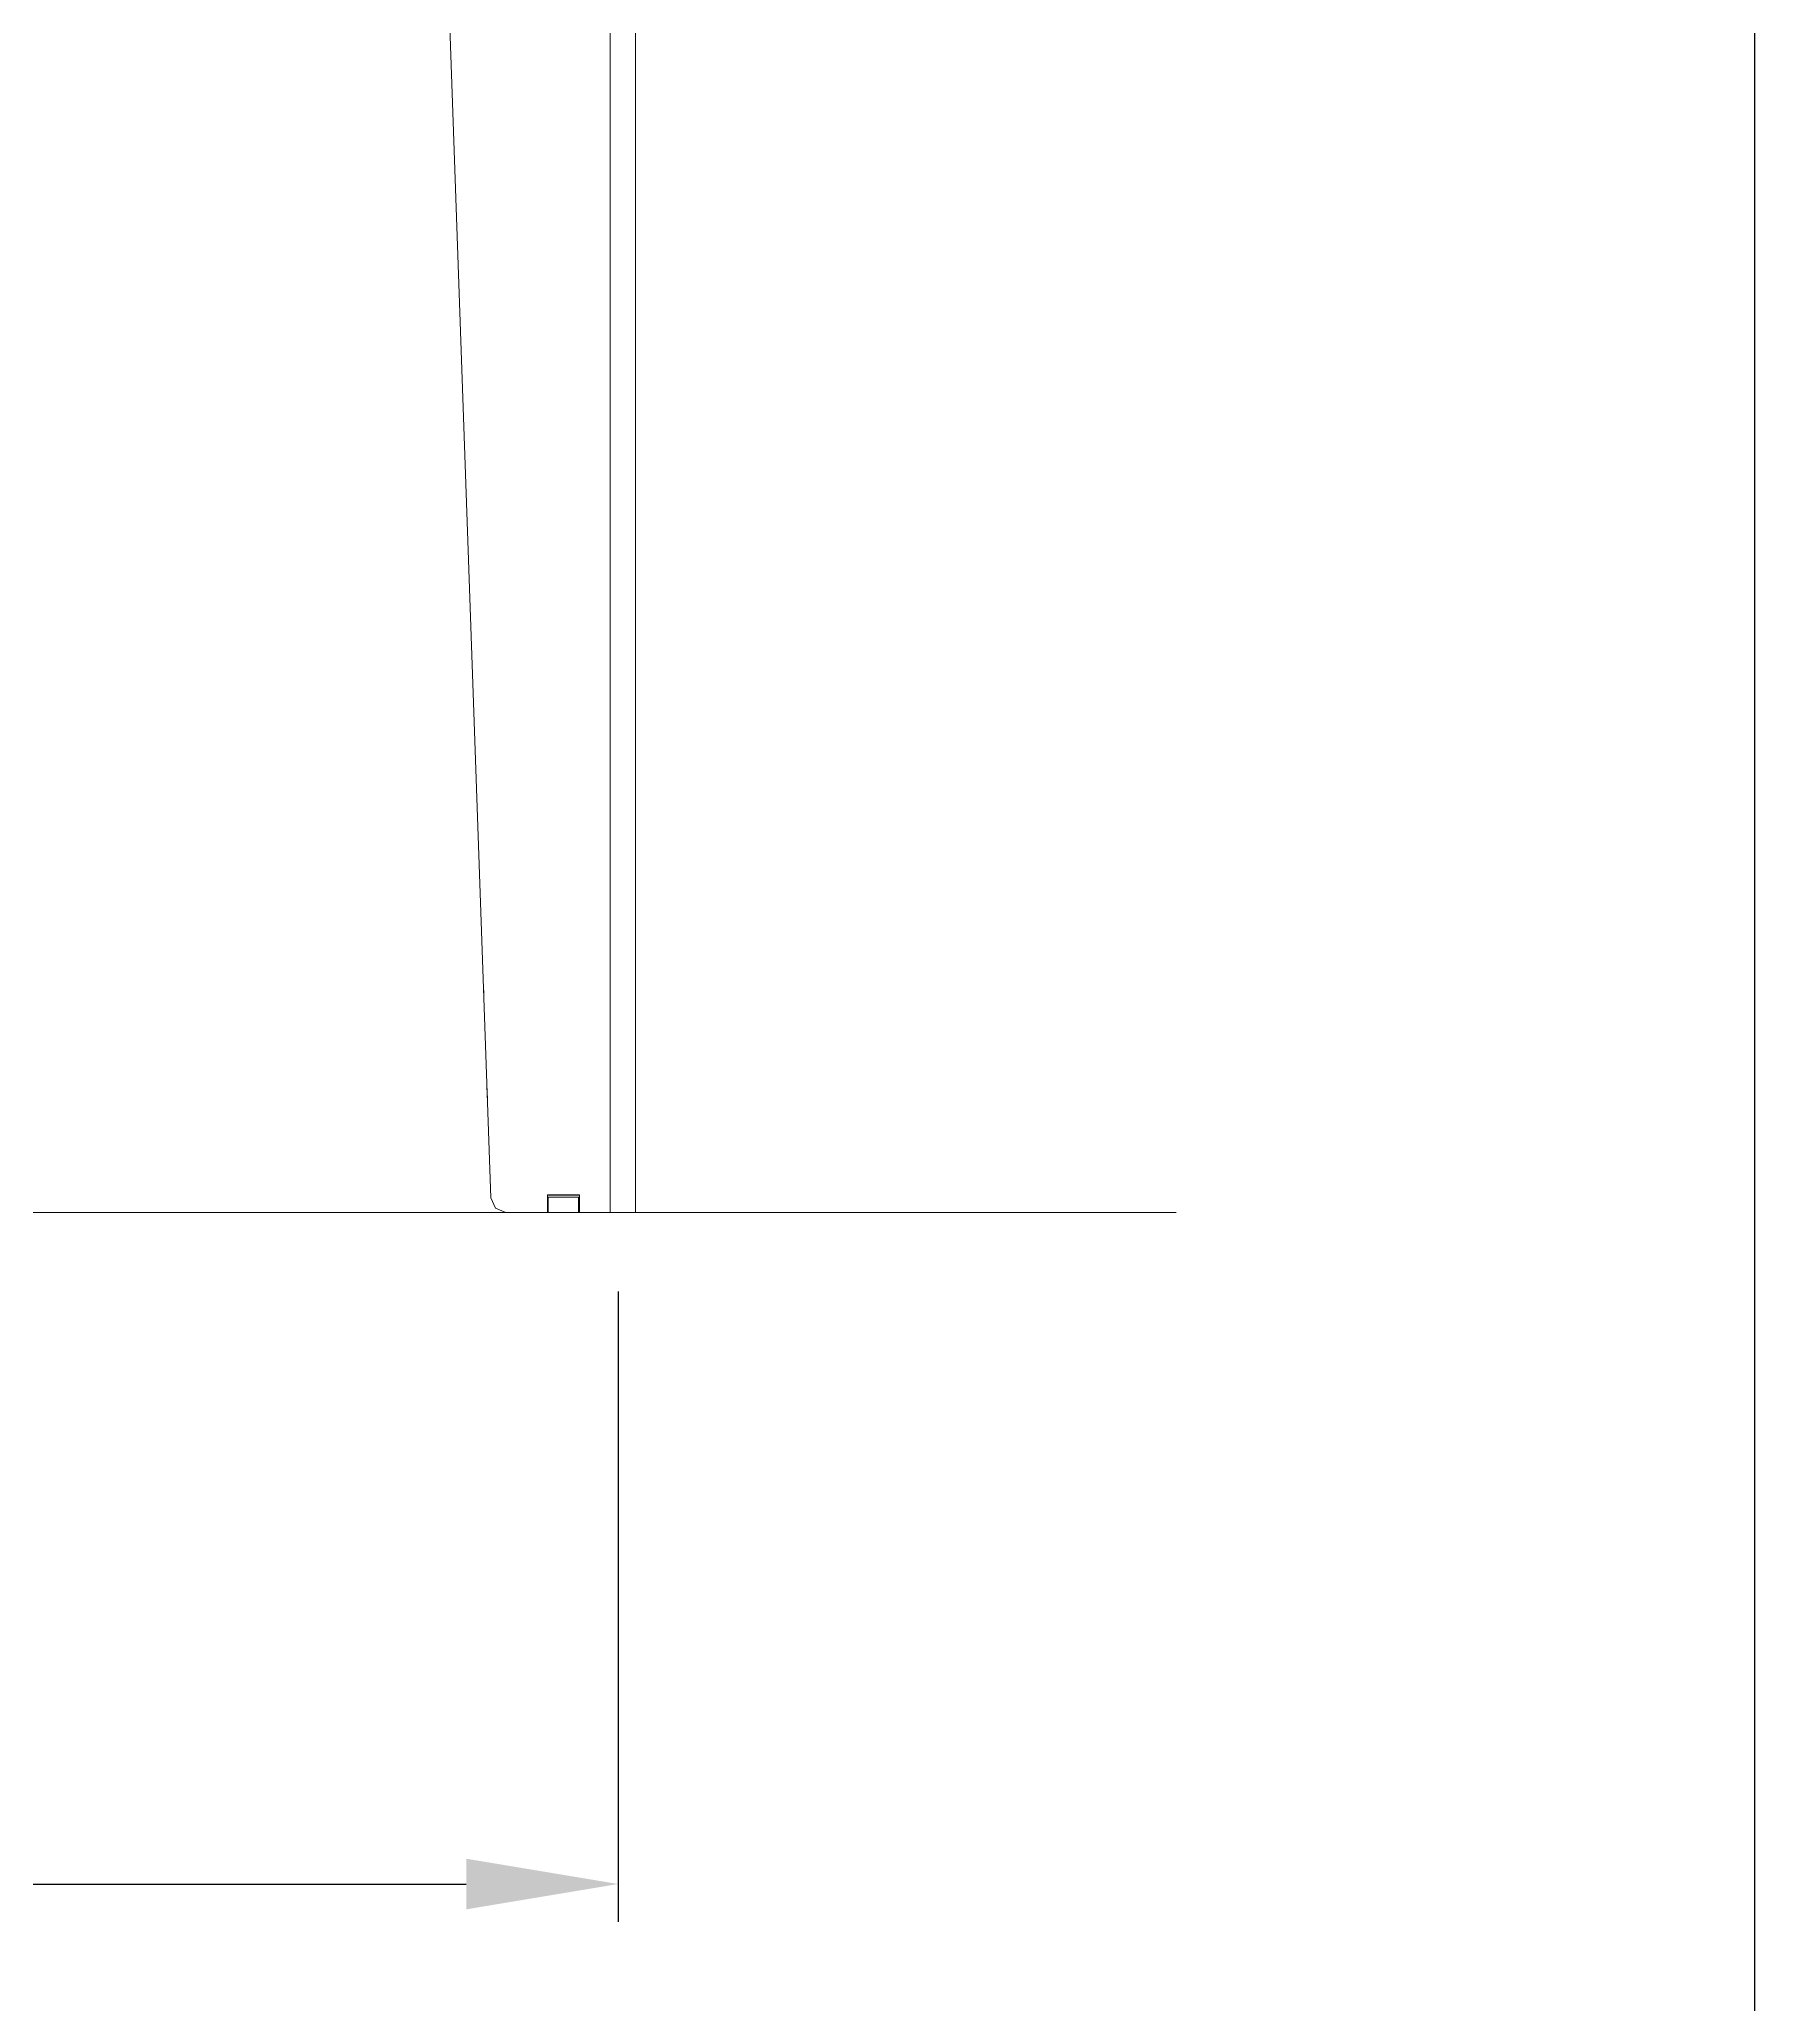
# Model space of a CAD drawing. Header units: millimetres. Extents: x 22162 to 28102, y 3160 to 7360.
# Drawn here: x 26150 to 26602, y 5679 to 6197 of the extents above; entities that cross this region are included whole.
import ezdxf

# ---------------------------------------------------------------- set-up
doc = ezdxf.new("R2010")
doc.units = ezdxf.units.MM
doc.header["$LTSCALE"] = 0.3
for name, color, linetype, lineweight in [('KOTY', 3, 'Continuous', 9), ('OBRYSOVA', 7, 'Continuous', 9), ('Visible', 7, 'Continuous', 18)]:
    doc.layers.add(name, color=color, linetype=linetype, lineweight=lineweight)
doc.layers.add('Nekreslit', color=6, linetype='Continuous', plot=False)
doc.styles.add('SEACAD_Arial', font='arial.ttf', dxfattribs={"width": 0.8})
doc.dimstyles.new('ISO-25', dxfattribs={"dimtxt": 1.6, "dimasz": 2, "dimexe": 0.5, "dimexo": 1.5, "dimtad": 1, "dimdec": 0, "dimtxsty": 'SEACAD_Arial', "dimcen": 2, "dimadec": 0, "dimazin": 0, "dimtfac": 1, "dimtdec": 0, "dimtmove": 0, "dimatfit": 3, "dimfxl": 1, "dimarcsym": 0})

# ---------------------------------------------------------------- blocks, each defined once
blk = doc.blocks.new('*D235')
at = {"layer": 'Defpoints', "color": 0}
for p in [(24502.67, 5897.32), (26302.67, 5897.31), (26302.67, 5711.14)]:
    blk.add_point(p, dxfattribs=at)
at = {"layer": 'KOTY', "color": 0, "lineweight": -2}
for p, q in [((24502.67, 5867.32), (24502.67, 5701.14)), ((26302.67, 5867.31), (26302.67, 5701.14)), ((24542.67, 5711.14), (26262.67, 5711.14))]:
    blk.add_line(p, q, dxfattribs=at)
at = {"layer": 'KOTY', "color": 0}
for points in [[(24542.67, 5717.81), (24542.67, 5704.48), (24502.67, 5711.14)], [(26262.67, 5704.48), (26262.67, 5717.81), (26302.67, 5711.14)]]:
    blk.add_solid(points, dxfattribs=at)
at = {"layer": 'KOTY', "color": 0, "insert": (25402.67, 5739.98), "char_height": 32, "attachment_point": 5, "style": 'SEACAD_Arial'}
blk.add_mtext('1800', dxfattribs=at)

msp = doc.modelspace()

# ---------------------------------------------------------------- linework, layer by layer
at = {"layer": 'Nekreslit'}
msp.add_lwpolyline([(22562.09, 3359.58), (26602.09, 3359.58), (26602.09, 6959.58), (22562.09, 6959.58)], close=True, dxfattribs=at)
at = {"layer": 'OBRYSOVA'}
msp.add_line((22719.36, 5888.13), (26449.68, 5888.13), dxfattribs=at)
at = {"layer": 'Visible', "color": 0}
for p, q in [((26300.53, 5888.13), (26300.53, 6318.13)), ((26307.26, 6318.13), (26307.26, 5888.13)), ((26255.26, 6289.03), (26269.12, 5891.99)), ((26267.16, 5948.16), (26267.16, 5948.16)), ((26267.16, 5948.16), (26267.27, 5945.16)), ((26267.27, 5945.16), (26267.27, 5945.16)), ((26268.11, 5921.16), (26268.1, 5921.16)), ((26268.1, 5921.16), (26268.21, 5918.16)), ((26268.21, 5918.16), (26268.21, 5918.16)), ((26284.06, 5888.13), (26284.06, 5892.73)), ((26292.46, 5892.73), (26284.06, 5892.73)), ((26284.06, 5892.72), (26292.46, 5892.72)), ((26284.06, 5892.13), (26284.26, 5892.13)), ((26284.26, 5892.13), (26292.26, 5892.13)), ((26284.26, 5888.13), (26284.26, 5892.13)), ((26292.26, 5888.13), (26292.26, 5892.13)), ((26292.26, 5892.13), (26292.46, 5892.13)), ((26292.46, 5888.13), (26292.46, 5892.73)), ((26273.12, 5888.13), (26284.06, 5888.13)), ((26273.26, 5888.13), (26273.12, 5888.13)), ((26273.26, 5888.13), (26273.26, 5888.13)), ((26273.26, 5888.13), (26284.26, 5888.13)), ((26273.26, 5888.13), (26273.26, 5888.13)), ((26273.26, 5888.13), (26273.26, 5888.13)), ((26276.26, 5888.13), (26276.26, 5888.13)), ((26277.26, 5888.13), (26303.26, 5888.13)), ((26277.26, 5888.13), (26277.26, 5888.13)), ((26277.26, 5888.13), (26277.26, 5888.13)), ((26284.26, 5888.13), (26292.26, 5888.13)), ((26284.26, 5888.13), (26284.26, 5888.13)), ((26292.26, 5888.13), (26292.26, 5888.13)), ((26292.26, 5888.13), (26298.26, 5888.13)), ((26292.46, 5888.13), (26300.53, 5888.13)), ((26298.26, 5888.13), (26298.26, 5888.13)), ((26298.26, 5888.13), (26303.26, 5888.13)), ((26300.53, 5888.13), (26300.53, 5888.13)), ((26302.46, 5888.13), (26305.29, 5888.13)), ((26302.46, 5888.13), (26305.29, 5888.13)), ((26303.26, 5888.13), (26303.26, 5888.13)), ((26303.26, 5888.13), (26307.26, 5888.13)), ((26303.26, 5888.13), (26303.26, 5888.13)), ((26303.26, 5888.13), (26303.26, 5888.13)), ((26303.26, 5888.13), (26307.26, 5888.13)), ((26303.26, 5888.13), (26307.26, 5888.13))]:
    msp.add_line(p, q, dxfattribs=at)
for points in [[(26269.12, 5891.99), (26270.34, 5889.25), (26273.12, 5888.13)], [(26273.12, 5888.13), (26272.74, 5888.15)], [(26273.26, 5888.13), (26277.26, 5888.13)], [(26277.26, 5888.13), (26273.26, 5888.13)], [(26290.26, 5888.13), (26286.76, 5888.13), (26279.76, 5888.13), (26276.26, 5888.13)], [(26276.26, 5888.13), (26279.76, 5888.13), (26286.76, 5888.13), (26290.26, 5888.13)], [(26290.26, 5888.13), (26290.26, 5888.13)], [(26300.53, 5888.13), (26305.29, 5888.13)], [(26302.46, 5888.13), (26300.53, 5888.13)], [(26303.26, 5888.13), (26302.46, 5888.13)], [(26307.26, 5888.13), (26305.29, 5888.13)]]:
    msp.add_lwpolyline(points, dxfattribs=at)

# ---------------------------------------------------------------- dimensions: what is measured, and where the dimension line sits
at = {"layer": 'KOTY'}
dim = msp.add_linear_dim(base=(26302.67, 5711.14), p1=(24502.67, 5897.32), p2=(26302.67, 5897.31), dimstyle='ISO-25', override={"dimlfac": 1, "dimtxsty": 'SEACAD_Arial', "dimsah": 1, "dimtolj": 0}, dxfattribs=at)
dim.commit()
dim.dimension.update_dxf_attribs({"geometry": '*D235', "text_midpoint": (25402.67, 5739.98)})

doc.saveas('drawing.dxf')
